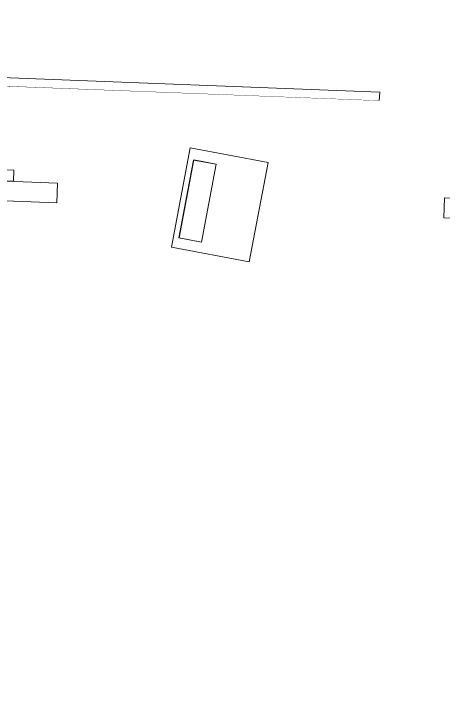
# Model space of a CAD drawing. Header units: millimetres. Extents: x 32078 to 83548, y -4690 to 56252.
# Drawn here: x 57276 to 58252, y 39452 to 40996 of the extents above; entities that cross this region are included whole.
import ezdxf

# ---------------------------------------------------------------- set-up
doc = ezdxf.new("R2010")
doc.units = ezdxf.units.MM
doc.header["$MEASUREMENT"] = 0
doc.layers.add('FURN-FILE', color=211, linetype='Continuous', lineweight=0)
doc.layers.add('FURN-WKST', color=42, linetype='Continuous', lineweight=13)

# ---------------------------------------------------------------- blocks, each defined once
blk = doc.blocks.new('*U1252')
at = {"color": 0, "linetype": 'ByBlock', "lineweight": -2}
blk.add_wipeout([(-903.190332307342, -65.17210588034482), (-887.7446711557859, 334.52957231422647), (910.9133117798631, 265.02357953246997), (895.4676506283289, -134.67809866205778)], dxfattribs=at)
at = {"color": 0, "linetype": 'ByBlock', "lineweight": -2, "extrusion": (0, 0, -1), "flags": 128}
for points in [[(-30.7973405862067, 279.0191949113505), (-31.56962920154911, 299.0042786063132), (-890.9282280848856, 265.795868147783), (-890.1559394695796, 245.8107844528058), (-30.7973405862067, 279.0191949113505)], [(883.204798223298, -65.94441189899953), (882.4325096080429, -45.95932820406597), (23.07391072462633, -79.16773866260337), (23.84619933995418, -99.15282235755149), (883.204798223298, -65.94441189899953)]]:
    blk.add_lwpolyline(points, close=True, dxfattribs=at)
blk = doc.blocks.new('Spine 1800x400_44')
at = {"color": 0, "linetype": 'ByBlock', "lineweight": -2, "extrusion": (0, 0, -1), "rotation": 2.212849044904994}
blk.add_blockref('*U1252', (-900.0000621421932, 100.001958606299), dxfattribs=at)
blk = doc.blocks.new('*U1254')
at = {"color": 0, "linetype": 'ByBlock', "lineweight": -2}
blk.add_wipeout([(-903.190332307342, -65.17210588033777), (-887.7446711557932, 334.52957231422647), (910.913311779856, 265.02357953247724), (895.4676506283217, -134.6780986620579)], dxfattribs=at)
at = {"color": 0, "linetype": 'ByBlock', "lineweight": -2, "extrusion": (0, 0, -1), "flags": 128}
for points in [[(-30.79734058619943, 279.0191949113505), (-31.56962920154183, 299.0042786063132), (-890.9282280848784, 265.7958681477903), (-890.1559394695796, 245.8107844528058), (-30.79734058619943, 279.0191949113505)], [(883.2047982233053, -65.94441189899226), (882.4325096080502, -45.95932820405869), (23.07391072463361, -79.1677386625961), (23.84619933996146, -99.15282235755149), (883.2047982233053, -65.94441189899226)]]:
    blk.add_lwpolyline(points, close=True, dxfattribs=at)
blk = doc.blocks.new('Spine 1800x400_45')
at = {"color": 0, "linetype": 'ByBlock', "lineweight": -2, "extrusion": (0, 0, -1), "rotation": 2.212849044904994}
blk.add_blockref('*U1254', (-900.0000621421932, 100.0019586063063), dxfattribs=at)
blk = doc.blocks.new('ws 1800_30')
at = {"color": 0, "linetype": 'ByBlock', "lineweight": -2}
blk.add_wipeout([(-0.0008488859093631618, 749.9999999995268), (1800.0024315228657, 750.0020373294828), (1800.0032804087896, 0.0020373299630591646), (0, 0)], dxfattribs=at)
blk = doc.blocks.new('ws 1800_31')
at = {"color": 0, "linetype": 'ByBlock', "lineweight": -2}
blk.add_wipeout([(-0.0008488859093631618, 749.9999999995197), (1800.0024315228727, 750.0020373294827), (1800.0032804087966, 0.002037329955783207), (0, -7.275957614183426e-12)], dxfattribs=at)
blk = doc.blocks.new('*U1272')
at = {"color": 0, "linetype": 'ByBlock', "lineweight": -2, "flags": 128}
for points in [[(3.637875235304818, 105.9297435535264), (229.6395514689721, 63.21836622043338), (196.213256164694, -113.6525108320129), (-29.78842006886407, -70.94113349885447), (3.637875235304818, 105.9297435535264)], [(-1.817887515906477, -63.13799520102475), (175.125294563084, -96.57795521483786), (184.7994481939022, -45.38843445452221), (7.856266114853497, -11.94847444068), (-1.817887515906477, -63.13799520102475)], [(-1.579579557284887, -63.57354827158997), (175.4262480723846, -96.68030883686151), (185.0040073696728, -45.47266476888763), (7.99817974002508, -12.3659042037325), (-1.579579557284887, -63.57354827158997)]]:
    blk.add_lwpolyline(points, close=True, dxfattribs=at)
blk = doc.blocks.new('*U1276')
at = {"color": 0, "linetype": 'ByBlock', "lineweight": -2}
for p, q in [((-77.35046026016789, 248.9608467578291), (-77.92972024991468, 233.9718910321026)), ((7.036208975529007, 245.6996575159064), (-77.35046026016789, 248.9608467578291)), ((6.456948985724011, 230.7107017901726), (-77.92972024991468, 233.9718910321026)), ((-95.5005619567819, -220.6919439464837), (-96.07982194656506, -235.6808996721593)), ((-11.1138927211141, -223.9531331883481), (-95.5005619567819, -220.6919439464837)), ((-11.69315271089727, -238.9420889140165), (-96.07982194656506, -235.6808996721593))]:
    blk.add_line(p, q, dxfattribs=at)
at = {"color": 0, "linetype": 'ByBlock', "lineweight": -2, "extrusion": (0, 0, -1), "flags": 128}
for points in [[(-80.38760173232004, 460.5289075269102), (-63.00983924709726, 10.86119856243022), (-107.9767064242551, 9.123418593058886), (-125.354468909507, 458.7911275575461), (-80.38760173232004, 460.5289075269102)], [(-76.52588704130903, 360.6030174418411), (-66.87155390753469, 110.7870886487071), (-41.88996103141108, 111.7525219650051), (-51.54429416521452, 361.5684507581536), (-76.52588704130903, 360.6030174418411)], [(103.4398813457592, 291.2290568659519), (37.70445010517869, 288.6886593942108), (41.46800191511284, 191.302835334136), (107.2034331556642, 193.8432328058625), (103.4398813457592, 291.2290568659519)], [(-47.19984427113377, 249.1512827838233), (-46.23441092547728, 224.1696899393428), (-6.26386232245568, 225.7143832149741), (-7.229295638768235, 250.6959760910613), (-47.19984427113377, 249.1512827838233)], [(-62.23750003567693, -9.123883177278913), (-44.85973755042505, -458.7915921417953), (-89.82660472748103, -460.5293721111593), (-107.204367213053, -10.86166314670118), (-62.23750003567693, -9.123883177278913)], [(-58.37578534470231, -109.0497732624281), (-48.72145221087703, -358.8657020555183), (-23.73985933478252, -357.9002687391912), (-33.39419246853504, -108.0843399460864), (-58.37578534470231, -109.0497732624281)], [(121.5899830423732, -178.4237338383391), (55.8545518017927, -180.9641313100219), (59.61810361175594, -278.3499553701186), (125.3535348523437, -275.8095578984285), (121.5899830423732, -178.4237338383391)], [(-29.04974257449066, -220.501507920424), (-28.0843092288269, -245.48310076489), (11.8862393741656, -243.9384074892369), (10.92080605785304, -218.9568146131132), (-29.04974257449066, -220.501507920424)]]:
    blk.add_lwpolyline(points, close=True, dxfattribs=at)
blk = doc.blocks.new('wrk_113')
at = {"color": 0, "linetype": 'ByBlock', "lineweight": -2, "extrusion": (0, 0, -1), "rotation": 92.21292925001441}
blk.add_blockref('*U1272', (-1426.936658187195, 150.2067273224384), dxfattribs=at)
at = {"color": 0, "linetype": 'ByBlock', "lineweight": -2, "rotation": 92.21320400544748}
blk.add_blockref('*U1276', (599.7811701461978, 152.5824639066632), dxfattribs=at)
at = {"color": 0, "linetype": 'ByBlock', "lineweight": -2}
blk.add_wipeout([(1699.9984720042924, 1350.0019241405898), (1249.998472004547, 1350.0014148090195), (1249.9991511132687, 750.0014148093833), (1699.9991511129995, 750.0019241409536)], dxfattribs=at)
blk.add_wipeout([(1249.998472004547, 1350.0014148090195), (1699.9991511129995, 1350.0014148090195), (1699.9991511129995, 750.0019241409536), (1249.998472004547, 750.0019241409536)], dxfattribs=at)
blk = doc.blocks.new('*U1282')
at = {"color": 0, "linetype": 'ByBlock', "lineweight": -2}
for p, q in [((-77.35046026016789, 248.9608467578219), (-77.92972024992196, 233.9718910320953)), ((7.036208975529007, 245.6996575158919), (-77.35046026016789, 248.9608467578219)), ((6.456948985724011, 230.7107017901653), (-77.92972024992196, 233.9718910320953)), ((-95.50056195678917, -220.6919439464909), (-96.07982194656506, -235.6808996721738)), ((-11.11389272112137, -223.9531331883554), (-95.50056195678917, -220.6919439464909)), ((-11.69315271089727, -238.9420889140238), (-96.07982194656506, -235.6808996721738))]:
    blk.add_line(p, q, dxfattribs=at)
at = {"color": 0, "linetype": 'ByBlock', "lineweight": -2, "extrusion": (0, 0, -1), "flags": 128}
for points in [[(-80.38760173232004, 460.5289075269029), (-63.00983924709726, 10.86119856242294), (-107.9767064242551, 9.12341859305161), (-125.354468909507, 458.7911275575389), (-80.38760173232004, 460.5289075269029)], [(-76.52588704130903, 360.6030174418338), (-66.87155390753469, 110.7870886486926), (-41.8899610314038, 111.7525219649979), (-51.54429416521452, 361.5684507581464), (-76.52588704130903, 360.6030174418338)], [(103.4398813457592, 291.2290568659519), (37.70445010517142, 288.6886593942036), (41.46800191510556, 191.3028353341288), (107.2034331556642, 193.8432328058625), (103.4398813457592, 291.2290568659519)], [(-47.19984427113377, 249.151282783816), (-46.23441092547728, 224.1696899393355), (-6.26386232245568, 225.7143832149595), (-7.229295638768235, 250.6959760910613), (-47.19984427113377, 249.151282783816)], [(-62.23750003567693, -9.123883177293465), (-44.85973755042505, -458.7915921418098), (-89.82660472748103, -460.5293721111666), (-107.204367213053, -10.86166314670845), (-62.23750003567693, -9.123883177293465)], [(-58.37578534469503, -109.0497732624353), (-48.72145221087703, -358.8657020555256), (-23.73985933478252, -357.9002687391985), (-33.39419246852776, -108.0843399460864), (-58.37578534469503, -109.0497732624353)], [(121.5899830423732, -178.4237338383464), (55.8545518017927, -180.9641313100292), (59.61810361175594, -278.3499553701258), (125.3535348523365, -275.8095578984357), (121.5899830423732, -178.4237338383464)], [(-29.04974257449066, -220.5015079204313), (-28.0843092288269, -245.4831007648972), (11.8862393741656, -243.9384074892441), (10.92080605785304, -218.9568146131205), (-29.04974257449066, -220.5015079204313)]]:
    blk.add_lwpolyline(points, close=True, dxfattribs=at)
blk = doc.blocks.new('wrk_114')
at = {"color": 0, "linetype": 'ByBlock', "lineweight": -2, "rotation": 92.21320400544748}
blk.add_blockref('*U1282', (599.7811701461978, 152.5824639066705), dxfattribs=at)

msp = doc.modelspace()

# ---------------------------------------------------------------- block references
at = {"layer": 'FURN-WKST', "rotation": 357.7868608446605}
msp.add_blockref('Spine 1800x400_44', (56328.02631805701, 40866.44983115715), dxfattribs=at)

# ---------------------------------------------------------------- next in the draw order: block references
msp.add_blockref('Spine 1800x400_45', (58126.68703126757, 40796.94121126452), dxfattribs=at)

# ---------------------------------------------------------------- next in the draw order: block references
msp.add_blockref('ws 1800_30', (56299.0617156083, 40117.01186024598), dxfattribs=at)

# ---------------------------------------------------------------- next in the draw order: block references
at = {"layer": 'FURN-FILE', "linetype": 'Continuous', "lineweight": 0, "extrusion": (0, 0, -1), "rotation": 182.2131391553395}
msp.add_blockref('wrk_113', (-56328.02592660004, 40866.46304487831), dxfattribs=at)
at = {"layer": 'FURN-WKST', "rotation": 357.7868608446605}
msp.add_blockref('ws 1800_31', (58097.72242881886, 40047.50324035335), dxfattribs=at)

# ---------------------------------------------------------------- next in the draw order: block references
at = {"layer": 'FURN-FILE', "linetype": 'Continuous', "lineweight": 0, "extrusion": (0, 0, -1), "rotation": 182.2131391553395}
msp.add_blockref('wrk_114', (-58126.68648245963, 40796.9503533651), dxfattribs=at)

doc.saveas('drawing.dxf')
